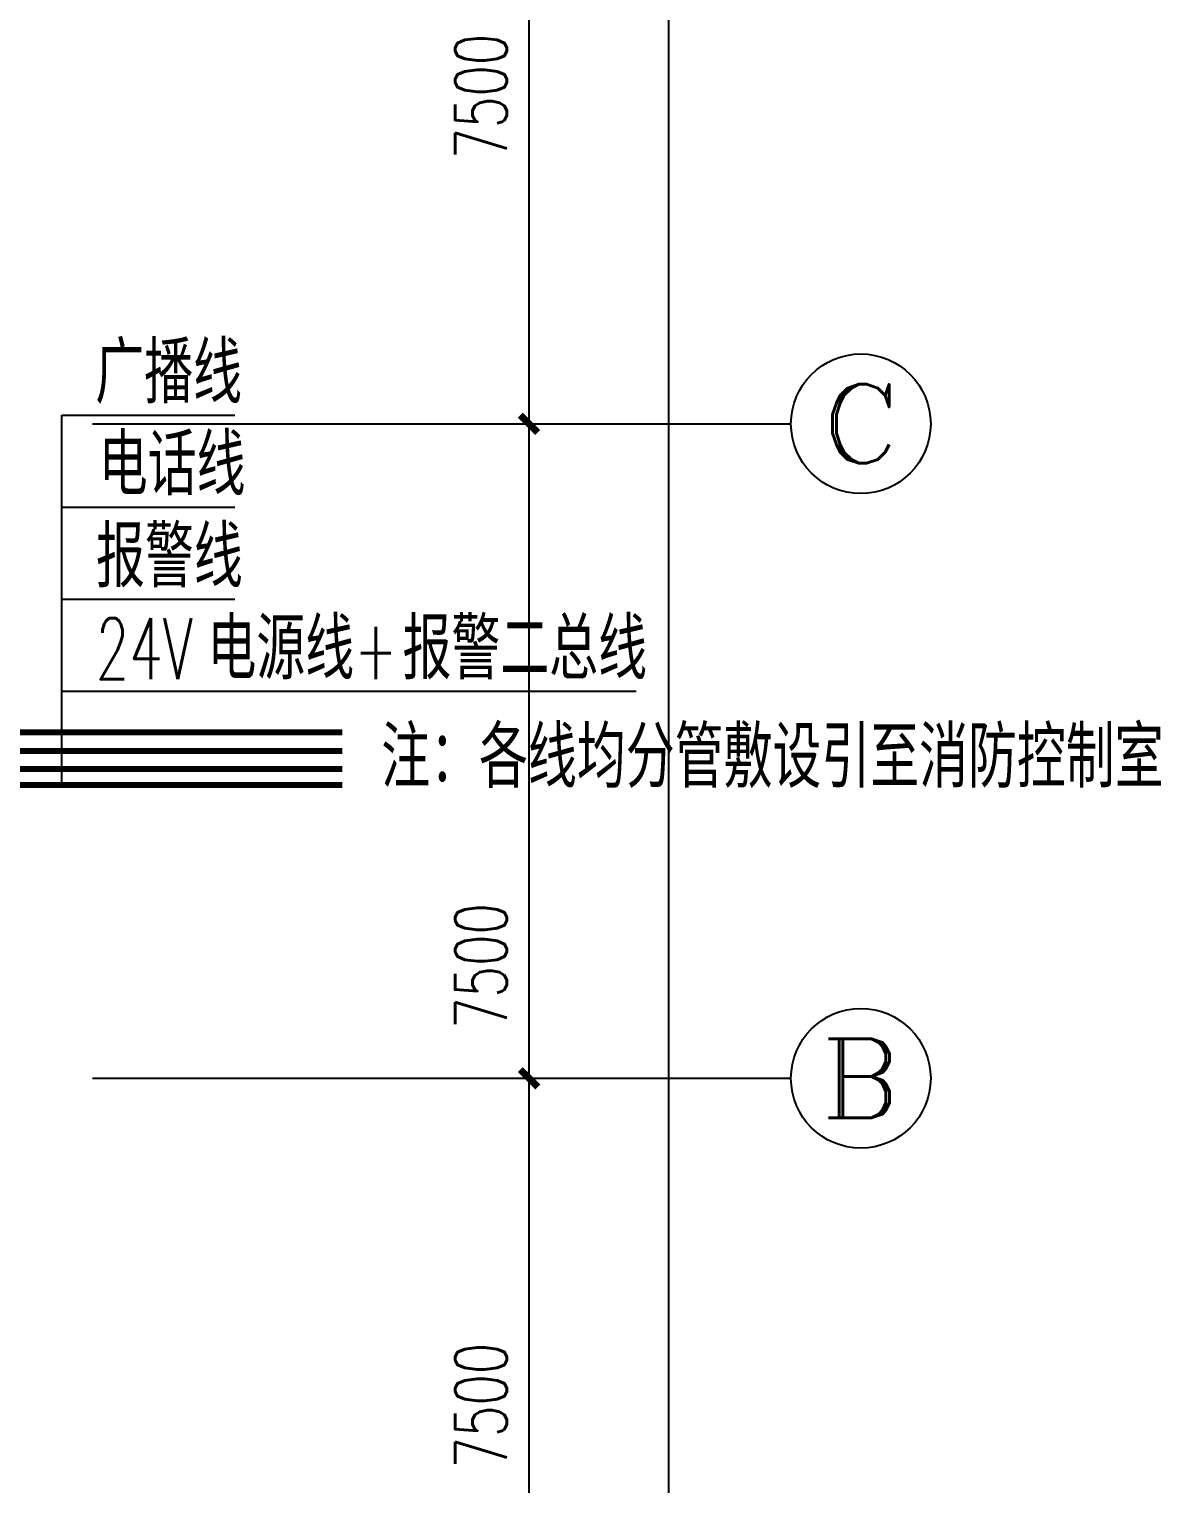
# Model space of a CAD drawing. Extents: x 4929870 to 5205508, y 4505833 to 4862647.
# Drawn here: x 5176498 to 5189460, y 4618394 to 4635065 of the extents above; entities that cross this region are included whole.
import ezdxf
from ezdxf.enums import TextEntityAlignment as Align

# ---------------------------------------------------------------- set-up
doc = ezdxf.new("R2010")
doc.units = 0
doc.header["$LTSCALE"] = 1000
doc.header["$MEASUREMENT"] = 0
doc.layers.get('0').update_dxf_attribs({"color": 4, "linetype": 'CONTINUOUS'})
doc.layers.get('Defpoints').update_dxf_attribs({"linetype": 'CONTINUOUS'})
for name, color, linetype in [('AXIS', 3, 'CONTINUOUS'), ('AXIS_TEXT', 7, 'CONTINUOUS'), ('TEL_TEXT', 7, 'CONTINUOUS'), ('WIRE-消防广播', 5, 'TG_BC'), ('WIRE-消防电话', 6, 'TG_F'), ('WIRE-照明', 4, 'CONTINUOUS')]:
    doc.layers.add(name, color=color, linetype=linetype)
doc.styles.add('_TCH_AXIS', font='COMPLEX', dxfattribs={"bigfont": 'GBCBIG'})
doc.styles.add('_TCH_DIM_T3', font='SIMPLEX', dxfattribs={"width": 0.705882, "bigfont": 'GBCBIG'})
doc.styles.add('COMPLEX', font='COMPLEX')
doc.styles.add('hztxt', font='SIMPLEX', dxfattribs={"width": 0.8, "height": 3.5, "bigfont": 'HZTXT'})
doc.styles.add('TG_LINETYPE', font='SIMPLEX', dxfattribs={"width": 0.8, "height": 3, "bigfont": 'HZTXT'})
doc.linetypes.add('TG_BC', pattern='A,2,-0.85,["BC",TG_LINETYPE,S=0.1,R=0,X=-0.65,Y=-0.15],0', length=2.85)
doc.linetypes.add('TG_C', pattern='A,2,-0.4,["C",TG_LINETYPE,S=0.1,R=0,X=-0.27,Y=-0.15],0', length=2.4)
doc.linetypes.add('TG_F', pattern='A,2,-0.4,["F",TG_LINETYPE,S=0.1,R=0,X=-0.28,Y=-0.15],0', length=2.4)
doc.dimstyles.new('_TCH_ARCH&&200', dxfattribs={"dimtxt": 595, "dimasz": 200, "dimexe": 500, "dimexo": 600, "dimgap": 252.5, "dimtad": 1, "dimdec": 0, "dimzin": 0, "dimdsep": 46, "dimtxsty": '_TCH_DIM_T3', "dimblk": 'ARCHTICK', "dimcen": 0.09, "dimclrt": 7, "dimazin": 2, "dimtfac": 1, "dimtdec": 0, "dimtix": 1, "dimtmove": 2, "dimatfit": 3, "dimfxl": 0, "dimtolj": 1, "dimtzin": 0, "dimarcsym": 0})

# ---------------------------------------------------------------- blocks, each defined once
blk = doc.blocks.new('_ArchTick')
at = {"color": 0, "linetype": 'ByBlock', "const_width": 0.4}
blk.add_lwpolyline([(-0.5, -0.5), (0.5, 0.5)], dxfattribs=at)
blk = doc.blocks.new('*D121')
at = {"layer": 'AXIS', "color": 0, "lineweight": -2}
for p, q in [((5177824, 4623042), (5182724, 4623042)), ((5182224, 4615542), (5182224, 4623042)), ((5177824, 4615542), (5182724, 4615542))]:
    blk.add_line(p, q, dxfattribs=at)
at = {"layer": 'Defpoints', "color": 0}
for p in [(5177224, 4623042), (5182224, 4623042), (5177224, 4615542)]:
    blk.add_point(p, dxfattribs=at)
at = {"layer": 'AXIS', "color": 0, "lineweight": -2, "xscale": 200, "yscale": 200, "zscale": 200}
for p, rotation in [((5182224, 4623042), 90), ((5182224, 4615542), 270)]:
    blk.add_blockref('_ArchTick', p, dxfattribs=dict(at, rotation=rotation))
at = {"layer": 'AXIS', "color": 7, "insert": (5181674, 4619292), "char_height": 595, "attachment_point": 5, "rotation": 90, "style": '_TCH_DIM_T3'}
blk.add_mtext('\\A1;7500', dxfattribs=at)
blk = doc.blocks.new('*D122')
at = {"layer": 'AXIS', "color": 0, "lineweight": -2}
for p, q in [((5177824, 4630542), (5182724, 4630542)), ((5182224, 4623042), (5182224, 4630542)), ((5177824, 4623042), (5182724, 4623042))]:
    blk.add_line(p, q, dxfattribs=at)
at = {"layer": 'Defpoints', "color": 0}
for p in [(5177224, 4630542), (5182224, 4630542), (5177224, 4623042)]:
    blk.add_point(p, dxfattribs=at)
at = {"layer": 'AXIS', "color": 0, "lineweight": -2, "xscale": 200, "yscale": 200, "zscale": 200}
for p, rotation in [((5182224, 4630542), 90), ((5182224, 4623042), 270)]:
    blk.add_blockref('_ArchTick', p, dxfattribs=dict(at, rotation=rotation))
at = {"layer": 'AXIS', "color": 7, "insert": (5181674, 4624329), "char_height": 595, "attachment_point": 5, "rotation": 90, "style": '_TCH_DIM_T3'}
blk.add_mtext('\\A1;7500', dxfattribs=at)
blk = doc.blocks.new('*D123')
at = {"layer": 'AXIS', "color": 0, "lineweight": -2}
for p, q in [((5177824, 4638042), (5182724, 4638042)), ((5182224, 4630542), (5182224, 4638042)), ((5177824, 4630542), (5182724, 4630542))]:
    blk.add_line(p, q, dxfattribs=at)
at = {"layer": 'Defpoints', "color": 0}
for p in [(5177224, 4638042), (5182224, 4638042), (5177224, 4630542)]:
    blk.add_point(p, dxfattribs=at)
at = {"layer": 'AXIS', "color": 0, "lineweight": -2, "xscale": 200, "yscale": 200, "zscale": 200}
for p, rotation in [((5182224, 4638042), 90), ((5182224, 4630542), 270)]:
    blk.add_blockref('_ArchTick', p, dxfattribs=dict(at, rotation=rotation))
at = {"layer": 'AXIS', "color": 7, "insert": (5181674, 4634292), "char_height": 595, "attachment_point": 5, "rotation": 90, "style": '_TCH_DIM_T3'}
blk.add_mtext('\\A1;7500', dxfattribs=at)
blk = doc.blocks.new('*D127')
at = {"layer": 'AXIS', "color": 0, "lineweight": -2}
for p, q in [((5178424, 4660782), (5184324, 4660782)), ((5183824, 4615302), (5183824, 4660782)), ((5178424, 4615302), (5184324, 4615302))]:
    blk.add_line(p, q, dxfattribs=at)
at = {"layer": 'Defpoints', "color": 0}
for p in [(5177824, 4660782), (5183824, 4660782), (5177824, 4615302)]:
    blk.add_point(p, dxfattribs=at)
at = {"layer": 'AXIS', "color": 0, "lineweight": -2, "xscale": 200, "yscale": 200, "zscale": 200}
for p, rotation in [((5183824, 4660782), 90), ((5183824, 4615302), 270)]:
    blk.add_blockref('_ArchTick', p, dxfattribs=dict(at, rotation=rotation))
at = {"layer": 'AXIS', "color": 7, "insert": (5183274, 4638042), "char_height": 595, "attachment_point": 5, "rotation": 90, "style": '_TCH_DIM_T3'}
blk.add_mtext('\\A1;45480', dxfattribs=at)
blk = doc.blocks.new('_AXISO')
blk.add_circle((0, 0), 0.5)
at = {"layer": 'AXIS_TEXT', "style": 'COMPLEX', "width": 1.041667}
blk.add_attdef('A', text='', height=0.56, dxfattribs=at).set_placement((-0.25, -0.28), (0.25, -0.28), align=Align.FIT)

msp = doc.modelspace()

# ---------------------------------------------------------------- linework, layer by layer
at = {"ltscale": 0.02}
for p, q in [((5176872.7, 4626402.9), (5176872.7, 4630640.4)), ((5176872.7, 4630640.4), (5178852.7, 4630640.4)), ((5176872.7, 4629586.3), (5178852.7, 4629586.3)), ((5176872.7, 4628532.2), (5178852.7, 4628532.2)), ((5176872.7, 4627478), (5183450.4, 4627478))]:
    msp.add_line(p, q, dxfattribs=at)
at = {"layer": 'AXIS'}
for p, q in [((5177223.9, 4630542.1), (5185223.9, 4630542.1)), ((5177223.9, 4623042.1), (5185223.9, 4623042.1))]:
    msp.add_line(p, q, dxfattribs=at)
at = {"layer": 'WIRE-消防广播', "linetype": 'TG_BC', "ltscale": 0.5, "const_width": 70}
msp.add_lwpolyline([(5180083.8, 4627007), (5174983.9, 4627007)], dxfattribs=at)
at = {"layer": 'WIRE-消防电话', "linetype": 'TG_F', "ltscale": 0.5, "const_width": 70}
msp.add_lwpolyline([(5180083.8, 4626792.1), (5174983.9, 4626792.1)], dxfattribs=at)
at = {"layer": 'WIRE-消防电话', "color": 125, "linetype": 'TG_C', "ltscale": 0.5, "const_width": 70}
msp.add_lwpolyline([(5180083.8, 4626585.7), (5174983.9, 4626585.7)], dxfattribs=at)
at = {"layer": 'WIRE-照明', "linetype": 'Continuous', "const_width": 70}
msp.add_lwpolyline([(5180083.8, 4626402.9), (5174983.9, 4626402.9)], dxfattribs=at)

# ---------------------------------------------------------------- block references
at = {"layer": 'AXIS'}
ref = msp.add_blockref('_AXISO', (5186023.9, 4630542.1), dxfattribs=dict(at, xscale=1600, yscale=1600, zscale=1600))
ref.add_attrib('A', 'C', dxfattribs={"layer": 'AXIS_TEXT', "height": 905.1, "style": '_TCH_AXIS', "width": 1.4}).set_placement((5185571.4, 4630089.5), (5186476.4, 4630089.5), align=Align.FIT)
ref = msp.add_blockref('_AXISO', (5186023.9, 4623042.1), dxfattribs=dict(at, xscale=1600, yscale=1600, zscale=1600))
ref.add_attrib('A', 'B', dxfattribs={"layer": 'AXIS_TEXT', "height": 905.1, "style": '_TCH_AXIS', "width": 1.235294}).set_placement((5185571.4, 4622589.5), (5186476.4, 4622589.5), align=Align.FIT)

# ---------------------------------------------------------------- texts
at = {"layer": 'TEL_TEXT', "style": 'hztxt'}
for s, width, p in [('广播线', 0.8, (5177256.3, 4630776.5)), ('电话线', 0.8, (5177296, 4629722.4)), ('报警线', 0.8, (5177265.1, 4628668.3)), ('电源线', 0.8, (5178540.5, 4627614.2)), ('报警二总线', 0.8, (5180775.2, 4627614.2)), ('24V', 0.64, (5177260.5, 4627614.2)), ('+', 0.64, (5180220.5, 4627614.2)), ('注：各线均分管敷设引至消防控制室', 0.8, (5180531.3, 4626372))]:
    msp.add_text(s, height=700, dxfattribs=dict(at, width=width)).set_placement(p)

# ---------------------------------------------------------------- dimensions: what is measured, and where the dimension line sits
at = {"layer": 'AXIS'}
for p1, p2, distance, picture, middle in [((5177823.9, 4615302.1), (5177823.9, 4660782.1), -6000, '*D127', (5183273.9, 4638042.1)), ((5177223.9, 4630542.1), (5177223.9, 4638042.1), -5000, '*D123', (5181673.9, 4634292.1)), ((5177223.9, 4615542.1), (5177223.9, 4623042.1), -5000, '*D121', (5181673.9, 4619292.1))]:
    dim = msp.add_aligned_dim(p1=p1, p2=p2, distance=distance, dimstyle='_TCH_ARCH&&200', dxfattribs=at)
    dim.commit()
    dim.dimension.update_dxf_attribs({"geometry": picture, "text_midpoint": middle})
dim = msp.add_linear_dim(base=(5182223.9, 4630542.1), p1=(5177223.9, 4623042.1), p2=(5177223.9, 4630542.1), angle=90, dimstyle='_TCH_ARCH&&200', dxfattribs=at)
dim.commit()
dim.dimension.update_dxf_attribs({"geometry": '*D122', "text_midpoint": (5181673.9, 4624329.4), "dimtype": 129})

doc.saveas('drawing.dxf')
